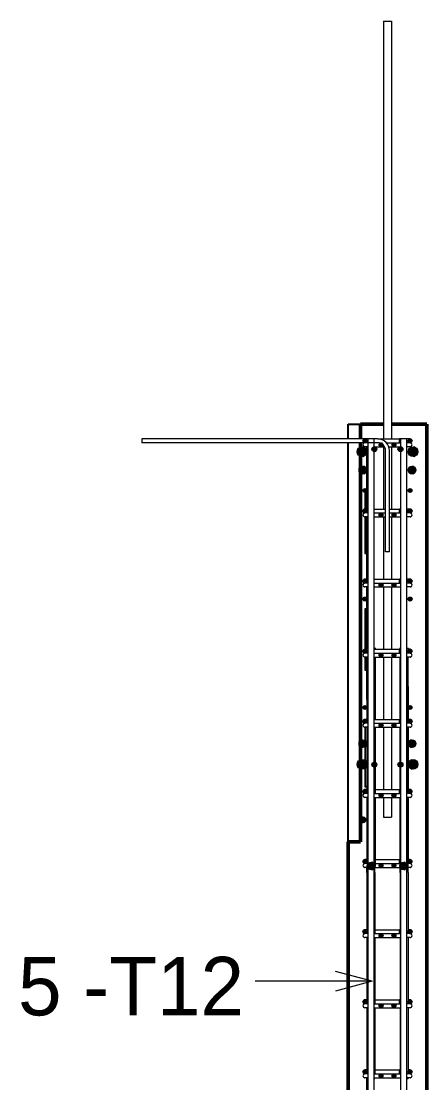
# Model space of a CAD drawing. Header units: millimetres. Extents: x 65441 to 98797, y 2255 to 31386.
# Drawn here: x 73469 to 74295, y 4859 to 7020 of the extents above; entities that cross this region are included whole.
import ezdxf

# ---------------------------------------------------------------- set-up
doc = ezdxf.new("R2010")
doc.units = ezdxf.units.MM
for name, color, linetype, lineweight in [('A-GENM', 13, 'Continuous', 18), ('A-WALL', 113, 'Continuous', 25), ('S-RBAR', 171, 'Continuous', 18), ('S-RBAR-IDEN', 171, 'Continuous', 9)]:
    doc.layers.add(name, color=color, linetype=linetype, lineweight=lineweight)
doc.styles.add('Nirmala UI', font='Nirmala.ttf', dxfattribs={"height": 119.0625})
pattern_1 = [(45, (28502.74, 3162.41), (-125.724, 125.724), []), (45, (28502.74, 3352.91), (-125.724, 125.724), [])]

# ---------------------------------------------------------------- blocks, each defined once
blk = doc.blocks.new('loopbox down bent - Wire Loop-600440-Elevation Right2')
at = {"layer": 'A-GENM'}
h = blk.add_hatch(dxfattribs=at)
h.set_pattern_fill('FP_1', color=256, style=0, pattern_type=2)
h.set_pattern_definition(pattern_1)
h.paths.add_polyline_path([(30324.6, 5698.8), (30325.4, 5698.8), (30325.2, 5725.6), (30324.6, 5725.6), (30324.6, 5719.1)])
h.paths.add_polyline_path([(30324.6, 5741.6), (30325.4, 5741.6), (30325.4, 5823.7), (30324.6, 5823.7), (30324.6, 5748.7)])
for p, q in [((30325.4, 5823.7), (30324.6, 5823.7)), ((30324.6, 5823.7), (30324.6, 5741.6)), ((30325.4, 5741.6), (30325.4, 5823.7)), ((30328.5, 5823.7), (30325.4, 5823.7)), ((30325.4, 5823.7), (30325.4, 5822.8)), ((30325.4, 5822.8), (30328.5, 5822.8)), ((30324.6, 5725.6), (30324.6, 5698.8)), ((30325.4, 5698.8), (30325.4, 5725.6)), ((30324.6, 5698.8), (30325.4, 5698.8)), ((30328.5, 5699.6), (30325.4, 5699.6)), ((30325.4, 5699.6), (30325.4, 5698.8)), ((30325.4, 5698.8), (30328.5, 5698.8))]:
    blk.add_line(p, q, dxfattribs=at)
blk = doc.blocks.new('loopbox down bent - Wire Loop-V12-Elevation Right2')
at = {"layer": 'A-GENM'}
h = blk.add_hatch(dxfattribs=at)
h.set_pattern_fill('FP_1', color=256, style=0, pattern_type=2)
h.set_pattern_definition(pattern_1)
h.paths.add_polyline_path([(30325.4, 5461.3), (30325.2, 5582.9), (30324.6, 5582.9), (30324.6, 5461.3)])
for p, q in [((30324.6, 5582.9), (30324.6, 5461.3)), ((30325.4, 5461.3), (30325.4, 5582.9)), ((30324.6, 5461.3), (30325.4, 5461.3)), ((30328.4, 5462.1), (30325.4, 5462.1)), ((30325.4, 5462.1), (30325.4, 5461.3)), ((30325.4, 5461.3), (30328.4, 5461.3))]:
    blk.add_line(p, q, dxfattribs=at)
blk = doc.blocks.new('loopbox down bent - Wire Loop-V13-Elevation Right2')
at = {"layer": 'A-GENM'}
h = blk.add_hatch(dxfattribs=at)
h.set_pattern_fill('FP_1', color=256, style=0, pattern_type=2)
h.set_pattern_definition(pattern_1)
h.paths.add_polyline_path([(30324.6, 5936.3), (30325.4, 5936.3), (30325.1, 6011), (30324.6, 6011), (30324.6, 5955.6)])
h.paths.add_polyline_path([(30325.2, 6027), (30325.4, 6027), (30325.4, 6061.2), (30324.6, 6061.2), (30324.6, 6027)])
h = blk.add_hatch(dxfattribs=at)
h.set_pattern_fill('FP_1', color=256, style=0, pattern_type=2)
h.set_pattern_definition(pattern_1)
h.paths.add_polyline_path([(30325.4, 5936.3), (30328.5, 5936.3), (30328.5, 5937.1), (30325.4, 5937.1)])
for p, q in [((30325.4, 6061.2), (30324.6, 6061.2)), ((30324.6, 6061.2), (30324.6, 6027)), ((30325.4, 6027), (30325.4, 6061.2)), ((30328.5, 6061.2), (30325.4, 6061.2)), ((30325.4, 6061.2), (30325.4, 6060.3)), ((30325.4, 6060.3), (30328.5, 6060.3)), ((30324.6, 6011), (30324.6, 5936.3)), ((30325.4, 5936.3), (30325.4, 6011)), ((30324.6, 5936.3), (30325.4, 5936.3)), ((30328.5, 5937.1), (30325.4, 5937.1)), ((30325.4, 5937.1), (30325.4, 5936.3)), ((30325.4, 5936.3), (30328.5, 5936.3))]:
    blk.add_line(p, q, dxfattribs=at)

msp = doc.modelspace()

# ---------------------------------------------------------------- hatches: boundary and pattern name
at = {"layer": 'S-RBAR'}
h = msp.add_hatch(color=256, dxfattribs=at)
edge = h.paths.add_edge_path()
edge.add_arc((74169, 6165.7), 4, 0, 360)
for points in [[(74169, 6161.7), (74173, 6165.7), (74169, 6169.7), (74165, 6165.7), (74168.7, 6162.1)], [(74202, 6153.7), (74206, 6157.7), (74202, 6161.7), (74198, 6157.7)], [(74228, 6153.7), (74232, 6157.7), (74228, 6161.7), (74224, 6157.7)], [(74261, 6161.7), (74265, 6165.7), (74261, 6169.7), (74257, 6165.7), (74260.2, 6162.5)], [(74166.1, 6134.2), (74173, 6143.7), (74166.1, 6153.3), (74154.9, 6149.6), (74154.9, 6137.9)], [(74188.3, 6143.7), (74193.3, 6148.7), (74188.3, 6153.7), (74183.3, 6148.7), (74184.6, 6147.5)], [(74241.4, 6143.7), (74246.4, 6148.7), (74241.4, 6153.7), (74236.4, 6148.7)], [(74270.1, 6134.2), (74277, 6143.7), (74270.1, 6153.3), (74258.9, 6149.6), (74258.9, 6137.9), (74264, 6136.2)], [(74167.5, 6098.6), (74173, 6106.2), (74167.5, 6113.9), (74158.5, 6111), (74158.5, 6101.5)], [(74267.5, 6098.6), (74273, 6106.2), (74267.5, 6113.9), (74258.5, 6111), (74258.5, 6101.5)], [(74169, 6060.7), (74173, 6064.7), (74169, 6068.7), (74165, 6064.7)], [(74261, 6060.7), (74265, 6064.7), (74261, 6068.7), (74257, 6064.7)], [(74169, 6019), (74173, 6023), (74168.7, 6026.7), (74165, 6023), (74168.7, 6019.4)], [(74202, 6011), (74206, 6015), (74202, 6019), (74198.3, 6014.7)], [(74228, 6011), (74232, 6015), (74228, 6019), (74224.3, 6014.7)], [(74261, 6019), (74265, 6023), (74261, 6027), (74257, 6023)], [(74169, 5876.3), (74173, 5880.3), (74168.7, 5884), (74165, 5880.3), (74168.7, 5876.7)], [(74261, 5876.3), (74265, 5880.3), (74261, 5884.3), (74257, 5880.3)], [(74202, 5868.3), (74206, 5872.3), (74202, 5876.3), (74198, 5872.3)], [(74228, 5868.3), (74232, 5872.3), (74228, 5876.3), (74224, 5872.3)], [(74169, 5839.8), (74173, 5843.8), (74169, 5847.8), (74165, 5843.8)], [(74261, 5839.8), (74265, 5843.8), (74261, 5847.8), (74257, 5843.8)], [(74169, 5733.6), (74173, 5737.6), (74168.7, 5741.3), (74165, 5737.6), (74168.7, 5734)], [(74202, 5725.6), (74206, 5729.6), (74202, 5733.6), (74198, 5729.6)], [(74228, 5725.6), (74232, 5729.6), (74228, 5733.6), (74224, 5729.6)], [(74261, 5733.6), (74265, 5737.6), (74261, 5741.6), (74257, 5737.6)], [(74169, 5619), (74173, 5623), (74169, 5627), (74165, 5623)], [(74261, 5619), (74265, 5623), (74261, 5627), (74257, 5623)], [(74169, 5590.9), (74173, 5594.9), (74168.7, 5598.6), (74165, 5594.9), (74168.7, 5591.3)], [(74261, 5590.9), (74265, 5594.9), (74261, 5598.9), (74257, 5594.9)], [(74202, 5582.9), (74206, 5586.9), (74202, 5590.9), (74198, 5586.9)], [(74228, 5582.9), (74232, 5586.9), (74228, 5590.9), (74224, 5586.9)], [(74162.5, 5541.9), (74171.5, 5544.8), (74171.5, 5554.2), (74162.5, 5557.1), (74157, 5549.5)], [(74262.5, 5541.9), (74271.5, 5544.8), (74271.5, 5554.2), (74262.5, 5557.1), (74257, 5549.5)], [(74159.9, 5497.8), (74171.1, 5501.4), (74171.1, 5513.2), (74159.9, 5516.8), (74153, 5507.3)], [(74188.3, 5501.7), (74193.3, 5506.7), (74188.3, 5511.7), (74183.3, 5506.7)], [(74241.4, 5501.7), (74246.4, 5506.7), (74241.4, 5511.7), (74236.4, 5506.7)], [(74263.9, 5497.8), (74275.1, 5501.4), (74275.1, 5513.2), (74263.9, 5516.8), (74257, 5507.3)], [(74169, 5448.2), (74173, 5452.2), (74169, 5456.2), (74165, 5452.2), (74168.7, 5448.6)], [(74202, 5440.2), (74206, 5444.2), (74202, 5448.2), (74198, 5444.2)], [(74228, 5440.2), (74232, 5444.2), (74228, 5448.2), (74224, 5444.2)], [(74261, 5448.2), (74265, 5452.2), (74261, 5456.2), (74257, 5452.2)], [(74165, 5388.5), (74171, 5394.5), (74165, 5400.5), (74159, 5394.5)], [(74169, 5305.5), (74173, 5309.5), (74168.7, 5313.2), (74165, 5309.5), (74168.7, 5305.9)], [(74184.4, 5292.8), (74189.9, 5300.4), (74184.4, 5308), (74175.5, 5305.1), (74175.5, 5295.7)], [(74202, 5297.5), (74206, 5301.5), (74201.8, 5305.3), (74198, 5301.5)], [(74228, 5297.5), (74232, 5301.5), (74227.7, 5305.3), (74224, 5301.5)], [(74250.6, 5292.8), (74256.1, 5300.4), (74250.6, 5308), (74241.6, 5305.1), (74241.6, 5295.7), (74248.1, 5293.6)], [(74261, 5305.5), (74265, 5309.5), (74261, 5313.5), (74257, 5309.5)], [(74169, 5162.8), (74173, 5166.8), (74168.7, 5170.5), (74165, 5166.8), (74168.7, 5163.2)], [(74261, 5162.8), (74265, 5166.8), (74261, 5170.8), (74257, 5166.8)], [(74202, 5154.8), (74206, 5158.8), (74202, 5162.8), (74198, 5158.8)], [(74228, 5154.8), (74232, 5158.8), (74228, 5162.8), (74224, 5158.8)], [(74169, 5020.1), (74173, 5024.1), (74168.7, 5027.8), (74165, 5024.1), (74168.7, 5020.5)], [(74202, 5012.1), (74206, 5016.1), (74202, 5020.1), (74198, 5016.1)], [(74228, 5012.1), (74232, 5016.1), (74228, 5020.1), (74224, 5016.1)], [(74261, 5020.1), (74265, 5024.1), (74261, 5028.1), (74257, 5024.1)], [(74169, 4877.4), (74173, 4881.4), (74168.7, 4885.1), (74165, 4881.4), (74168.7, 4877.8)], [(74261, 4877.4), (74265, 4881.4), (74261, 4885.4), (74257, 4881.4)], [(74202, 4869.4), (74206, 4873.4), (74202, 4877.4), (74198, 4873.4)], [(74228, 4869.4), (74232, 4873.4), (74228, 4877.4), (74224, 4873.4)]]:
    msp.add_hatch(color=256, dxfattribs=at).paths.add_polyline_path(points)
h = msp.add_hatch(color=256, dxfattribs=at)
edge = h.paths.add_edge_path()
edge.add_arc((74202, 6157.7), 4, 0, 360)
h = msp.add_hatch(color=256, dxfattribs=at)
edge = h.paths.add_edge_path()
edge.add_arc((74228, 6157.7), 4, 0, 360)
h = msp.add_hatch(color=256, dxfattribs=at)
edge = h.paths.add_edge_path()
edge.add_arc((74261, 6165.7), 4, 0, 360)
h = msp.add_hatch(color=256, dxfattribs=at)
edge = h.paths.add_edge_path()
edge.add_arc((74163, 6143.7), 10, 0, 360)
h = msp.add_hatch(color=256, dxfattribs=at)
edge = h.paths.add_edge_path()
edge.add_arc((74188.3, 6148.7), 5, 0, 360)
h = msp.add_hatch(color=256, dxfattribs=at)
edge = h.paths.add_edge_path()
edge.add_arc((74241.4, 6148.7), 5, 0, 360)
h = msp.add_hatch(color=256, dxfattribs=at)
edge = h.paths.add_edge_path()
edge.add_arc((74267, 6143.7), 10, 0, 360)
h = msp.add_hatch(color=256, dxfattribs=at)
edge = h.paths.add_edge_path()
edge.add_arc((74165, 6106.2), 8, 0, 360)
h = msp.add_hatch(color=256, dxfattribs=at)
edge = h.paths.add_edge_path()
edge.add_arc((74265, 6106.2), 8, 0, 360)
h = msp.add_hatch(color=256, dxfattribs=at)
edge = h.paths.add_edge_path()
edge.add_arc((74169, 6064.7), 4, 0, 360)
h = msp.add_hatch(color=256, dxfattribs=at)
edge = h.paths.add_edge_path()
edge.add_arc((74261, 6064.7), 4, 0, 360)
h = msp.add_hatch(color=256, dxfattribs=at)
edge = h.paths.add_edge_path()
edge.add_arc((74169, 6023), 4, 0, 360)
h = msp.add_hatch(color=256, dxfattribs=at)
edge = h.paths.add_edge_path()
edge.add_arc((74202, 6015), 4, 0, 360)
h = msp.add_hatch(color=256, dxfattribs=at)
edge = h.paths.add_edge_path()
edge.add_arc((74228, 6015), 4, 0, 360)
h = msp.add_hatch(color=256, dxfattribs=at)
edge = h.paths.add_edge_path()
edge.add_arc((74261, 6023), 4, 0, 360)
h = msp.add_hatch(color=256, dxfattribs=at)
edge = h.paths.add_edge_path()
edge.add_arc((74169, 5880.3), 4, 0, 360)
h = msp.add_hatch(color=256, dxfattribs=at)
edge = h.paths.add_edge_path()
edge.add_arc((74261, 5880.3), 4, 0, 360)
h = msp.add_hatch(color=256, dxfattribs=at)
edge = h.paths.add_edge_path()
edge.add_arc((74202, 5872.3), 4, 0, 360)
h = msp.add_hatch(color=256, dxfattribs=at)
edge = h.paths.add_edge_path()
edge.add_arc((74228, 5872.3), 4, 0, 360)
h = msp.add_hatch(color=256, dxfattribs=at)
edge = h.paths.add_edge_path()
edge.add_arc((74169, 5843.8), 4, 0, 360)
h = msp.add_hatch(color=256, dxfattribs=at)
edge = h.paths.add_edge_path()
edge.add_arc((74261, 5843.8), 4, 0, 360)
h = msp.add_hatch(color=256, dxfattribs=at)
edge = h.paths.add_edge_path()
edge.add_arc((74169, 5737.6), 4, 0, 360)
h = msp.add_hatch(color=256, dxfattribs=at)
edge = h.paths.add_edge_path()
edge.add_arc((74202, 5729.6), 4, 0, 360)
h = msp.add_hatch(color=256, dxfattribs=at)
edge = h.paths.add_edge_path()
edge.add_arc((74228, 5729.6), 4, 0, 360)
h = msp.add_hatch(color=256, dxfattribs=at)
edge = h.paths.add_edge_path()
edge.add_arc((74261, 5737.6), 4, 0, 360)
h = msp.add_hatch(color=256, dxfattribs=at)
edge = h.paths.add_edge_path()
edge.add_arc((74169, 5623), 4, 0, 360)
h = msp.add_hatch(color=256, dxfattribs=at)
edge = h.paths.add_edge_path()
edge.add_arc((74261, 5623), 4, 0, 360)
h = msp.add_hatch(color=256, dxfattribs=at)
edge = h.paths.add_edge_path()
edge.add_arc((74169, 5594.9), 4, 0, 360)
h = msp.add_hatch(color=256, dxfattribs=at)
edge = h.paths.add_edge_path()
edge.add_arc((74261, 5594.9), 4, 0, 360)
h = msp.add_hatch(color=256, dxfattribs=at)
edge = h.paths.add_edge_path()
edge.add_arc((74202, 5586.9), 4, 0, 360)
h = msp.add_hatch(color=256, dxfattribs=at)
edge = h.paths.add_edge_path()
edge.add_arc((74228, 5586.9), 4, 0, 360)
h = msp.add_hatch(color=256, dxfattribs=at)
edge = h.paths.add_edge_path()
edge.add_arc((74165, 5549.5), 8, 0, 360)
h = msp.add_hatch(color=256, dxfattribs=at)
edge = h.paths.add_edge_path()
edge.add_arc((74265, 5549.5), 8, 0, 360)
h = msp.add_hatch(color=256, dxfattribs=at)
edge = h.paths.add_edge_path()
edge.add_arc((74163, 5507.3), 10, 0, 360)
h = msp.add_hatch(color=256, dxfattribs=at)
edge = h.paths.add_edge_path()
edge.add_arc((74188.3, 5506.7), 5, 0, 360)
h = msp.add_hatch(color=256, dxfattribs=at)
edge = h.paths.add_edge_path()
edge.add_arc((74241.4, 5506.7), 5, 0, 360)
h = msp.add_hatch(color=256, dxfattribs=at)
edge = h.paths.add_edge_path()
edge.add_arc((74267, 5507.3), 10, 0, 360)
h = msp.add_hatch(color=256, dxfattribs=at)
edge = h.paths.add_edge_path()
edge.add_arc((74169, 5452.2), 4, 0, 360)
h = msp.add_hatch(color=256, dxfattribs=at)
edge = h.paths.add_edge_path()
edge.add_arc((74202, 5444.2), 4, 0, 360)
h = msp.add_hatch(color=256, dxfattribs=at)
edge = h.paths.add_edge_path()
edge.add_arc((74228, 5444.2), 4, 0, 360)
h = msp.add_hatch(color=256, dxfattribs=at)
edge = h.paths.add_edge_path()
edge.add_arc((74261, 5452.2), 4, 0, 360)
h = msp.add_hatch(color=256, dxfattribs=at)
edge = h.paths.add_edge_path()
edge.add_arc((74165, 5394.5), 6, 0, 360)
h = msp.add_hatch(color=256, dxfattribs=at)
edge = h.paths.add_edge_path()
edge.add_arc((74169, 5309.5), 4, 0, 360)
h = msp.add_hatch(color=256, dxfattribs=at)
edge = h.paths.add_edge_path()
edge.add_arc((74181.9, 5300.4), 8, 0, 360)
h = msp.add_hatch(color=256, dxfattribs=at)
edge = h.paths.add_edge_path()
edge.add_arc((74202, 5301.5), 4, 0, 360)
h = msp.add_hatch(color=256, dxfattribs=at)
edge = h.paths.add_edge_path()
edge.add_arc((74228, 5301.5), 4, 0, 360)
h = msp.add_hatch(color=256, dxfattribs=at)
edge = h.paths.add_edge_path()
edge.add_arc((74248.1, 5300.4), 8, 0, 360)
h = msp.add_hatch(color=256, dxfattribs=at)
edge = h.paths.add_edge_path()
edge.add_arc((74261, 5309.5), 4, 0, 360)
h = msp.add_hatch(color=256, dxfattribs=at)
edge = h.paths.add_edge_path()
edge.add_arc((74169, 5166.8), 4, 0, 360)
h = msp.add_hatch(color=256, dxfattribs=at)
edge = h.paths.add_edge_path()
edge.add_arc((74261, 5166.8), 4, 0, 360)
h = msp.add_hatch(color=256, dxfattribs=at)
edge = h.paths.add_edge_path()
edge.add_arc((74202, 5158.8), 4, 0, 360)
h = msp.add_hatch(color=256, dxfattribs=at)
edge = h.paths.add_edge_path()
edge.add_arc((74228, 5158.8), 4, 0, 360)
h = msp.add_hatch(color=256, dxfattribs=at)
edge = h.paths.add_edge_path()
edge.add_arc((74169, 5024.1), 4, 0, 360)
h = msp.add_hatch(color=256, dxfattribs=at)
edge = h.paths.add_edge_path()
edge.add_arc((74202, 5016.1), 4, 0, 360)
h = msp.add_hatch(color=256, dxfattribs=at)
edge = h.paths.add_edge_path()
edge.add_arc((74228, 5016.1), 4, 0, 360)
h = msp.add_hatch(color=256, dxfattribs=at)
edge = h.paths.add_edge_path()
edge.add_arc((74261, 5024.1), 4, 0, 360)
h = msp.add_hatch(color=256, dxfattribs=at)
edge = h.paths.add_edge_path()
edge.add_arc((74169, 4881.4), 4, 0, 360)
h = msp.add_hatch(color=256, dxfattribs=at)
edge = h.paths.add_edge_path()
edge.add_arc((74261, 4881.4), 4, 0, 360)
h = msp.add_hatch(color=256, dxfattribs=at)
edge = h.paths.add_edge_path()
edge.add_arc((74202, 4873.4), 4, 0, 360)
h = msp.add_hatch(color=256, dxfattribs=at)
edge = h.paths.add_edge_path()
edge.add_arc((74228, 4873.4), 4, 0, 360)

# ---------------------------------------------------------------- linework, layer by layer
at = {"layer": 'A-WALL'}
for p, q in [((74135, 6169.7), (74135, 6199.7)), ((74135, 6199.7), (74160, 6199.7)), ((74135, 5349.8), (74135, 6161.7))]:
    msp.add_line(p, q, dxfattribs=at)
at = {"layer": 'A-WALL', "lineweight": 50}
for p, q in [((74207, 6199.7), (74160, 6199.7)), ((74160, 6199.7), (74160, 6169.7)), ((74295, 6199.7), (74223, 6199.7)), ((74295, 3269.7), (74295, 6199.7)), ((74160, 6161.7), (74160, 5349.8)), ((74135, 5349.8), (74135, 3269.7)), ((74160, 5349.8), (74135, 5349.8))]:
    msp.add_line(p, q, dxfattribs=at)
at = {"layer": 'S-RBAR'}
for p, q in [((74207, 7019.7), (74207, 6169.7)), ((74207, 7019.7), (74223, 7019.7)), ((74223, 7019.7), (74223, 6169.7)), ((74195, 6169.7), (73715, 6169.7)), ((73715, 6169.7), (73715, 6161.7)), ((74195, 6161.7), (73715, 6161.7)), ((74169, 6169.7), (74165, 6165.7)), ((74165, 6165.7), (74168.7, 6162.1)), ((74168.7, 6162.1), (74169, 6161.7)), ((74173, 6165.7), (74169, 6169.7)), ((74169, 6161.7), (74173, 6165.7)), ((74187.9, 6169.7), (74175.9, 6169.7)), ((74175.9, 3299.7), (74175.9, 6169.7)), ((74187.9, 3299.7), (74187.9, 6169.7)), ((74195, 6169.7), (74239.2, 6169.7)), ((74202, 6161.7), (74198, 6157.7)), ((74198, 6157.7), (74202, 6153.7)), ((74206, 6157.7), (74202, 6161.7)), ((74202, 6153.7), (74206, 6157.7)), ((74212.7, 6161.7), (74215, 6161.7)), ((74215, 6161.7), (74228, 6161.7)), ((74228, 6161.7), (74224, 6157.7)), ((74224, 6157.7), (74228, 6153.7)), ((74228, 6161.7), (74242.1, 6161.7)), ((74232, 6157.7), (74228, 6161.7)), ((74228, 6153.7), (74232, 6157.7)), ((74241, 6169.7), (74239.2, 6169.7)), ((74239.2, 6161.7), (74239.2, 6169.7)), ((74242.2, 6169.7), (74241, 6169.7)), ((74254.1, 6169.7), (74242.1, 6169.7)), ((74242.1, 3299.7), (74242.1, 6169.7)), ((74254.1, 3299.7), (74254.1, 6169.7)), ((74254.1, 6161.7), (74255.2, 6161.7)), ((74261, 6169.7), (74254.3, 6169.7)), ((74261, 6161.7), (74255.2, 6161.7)), ((74261, 6169.7), (74257, 6165.7)), ((74257, 6165.7), (74260.2, 6162.5)), ((74260.2, 6162.5), (74261, 6161.7)), ((74265, 6165.7), (74261, 6169.7)), ((74261, 6161.7), (74265, 6165.7)), ((74166.1, 6153.3), (74154.9, 6149.6)), ((74154.9, 6149.6), (74154.9, 6137.9)), ((74154.9, 6137.9), (74166.1, 6134.2)), ((74173, 6143.7), (74166.1, 6153.3)), ((74166.1, 6134.2), (74173, 6143.7)), ((74174.9, 6153.7), (74169, 6153.7)), ((74173.2, 6027), (74173.2, 6153.7)), ((74174.9, 6153.7), (74175.9, 6153.7)), ((74188.3, 6153.7), (74183.3, 6148.7)), ((74183.3, 6148.7), (74184.6, 6147.5)), ((74184.6, 6147.5), (74188.3, 6143.7)), ((74187.9, 6153.7), (74202, 6153.7)), ((74193.3, 6148.7), (74188.3, 6153.7)), ((74188.3, 6143.7), (74193.3, 6148.7)), ((74202, 6153.7), (74208.9, 6153.7)), ((74207, 6153.7), (74207, 6027)), ((74211, 5939.7), (74211, 6145.7)), ((74217.5, 6153.7), (74228, 6153.7)), ((74219, 5939.7), (74219, 6145.7)), ((74223, 6153.7), (74223, 6027)), ((74228, 6153.7), (74242.1, 6153.7)), ((74241.4, 6153.7), (74236.4, 6148.7)), ((74236.4, 6148.7), (74241.4, 6143.7)), ((74246.4, 6148.7), (74241.4, 6153.7)), ((74241.4, 6143.7), (74246.4, 6148.7)), ((74254.1, 6153.7), (74255.2, 6153.7)), ((74261, 6153.7), (74255.2, 6153.7)), ((74270.1, 6153.3), (74258.9, 6149.6)), ((74258.9, 6149.6), (74258.9, 6137.9)), ((74258.9, 6137.9), (74264, 6136.2)), ((74264, 6136.2), (74270.1, 6134.2)), ((74277, 6143.7), (74270.1, 6153.3)), ((74270.1, 6134.2), (74277, 6143.7)), ((74167.5, 6113.9), (74158.5, 6111)), ((74158.5, 6111), (74158.5, 6101.5)), ((74158.5, 6101.5), (74167.5, 6098.6)), ((74173, 6106.2), (74167.5, 6113.9)), ((74167.5, 6098.6), (74173, 6106.2)), ((74267.5, 6113.9), (74258.5, 6111)), ((74258.5, 6111), (74258.5, 6101.5)), ((74258.5, 6101.5), (74267.5, 6098.6)), ((74273, 6106.2), (74267.5, 6113.9)), ((74267.5, 6098.6), (74273, 6106.2)), ((74169, 6068.7), (74165, 6064.7)), ((74165, 6064.7), (74169, 6060.7)), ((74173, 6064.7), (74169, 6068.7)), ((74169, 6060.7), (74173, 6064.7)), ((74261, 6068.7), (74257, 6064.7)), ((74257, 6064.7), (74261, 6060.7)), ((74265, 6064.7), (74261, 6068.7)), ((74261, 6060.7), (74265, 6064.7)), ((74168.7, 6026.7), (74165, 6023)), ((74165, 6023), (74168.7, 6019.4)), ((74173, 6023), (74168.7, 6026.7)), ((74168.7, 6019.4), (74169, 6019)), ((74174.9, 6027), (74169, 6027)), ((74169, 6019), (74173, 6023)), ((74174.9, 6019), (74169, 6019)), ((74174.9, 6011), (74169, 6011)), ((74173.2, 5884.3), (74173.2, 6011)), ((74174.9, 6027), (74175.9, 6027)), ((74174.9, 6019), (74175.9, 6019)), ((74174.9, 6011), (74175.9, 6011)), ((74187.9, 6027), (74211, 6027)), ((74187.9, 6019), (74202, 6019)), ((74187.9, 6011), (74202, 6011)), ((74202, 6019), (74198.3, 6014.7)), ((74198.3, 6014.7), (74202, 6011)), ((74202, 6019), (74211, 6019)), ((74206, 6015), (74202, 6019)), ((74202, 6011), (74206, 6015)), ((74202, 6011), (74211, 6011)), ((74207, 6011), (74207, 5884.3)), ((74219, 6027), (74239.2, 6027)), ((74219, 6019), (74228, 6019)), ((74219, 6011), (74228, 6011)), ((74223, 6011), (74223, 5884.3)), ((74228, 6019), (74224.3, 6014.7)), ((74224.3, 6014.7), (74228, 6011)), ((74228, 6019), (74242.1, 6019)), ((74232, 6015), (74228, 6019)), ((74228, 6011), (74232, 6015)), ((74228, 6011), (74242.1, 6011)), ((74241, 6027), (74239.2, 6027)), ((74239.2, 6019), (74239.2, 6027)), ((74242.2, 6027), (74241, 6027)), ((74254.1, 6019), (74255.2, 6019)), ((74254.1, 6011), (74255.2, 6011)), ((74261, 6027), (74254.3, 6027)), ((74261, 6019), (74255.2, 6019)), ((74261, 6011), (74255.2, 6011)), ((74261, 6027), (74257, 6023)), ((74257, 6023), (74261, 6019)), ((74265, 6023), (74261, 6027)), ((74261, 6019), (74265, 6023)), ((74219, 5939.7), (74211, 5939.7)), ((74168.7, 5884), (74165, 5880.3)), ((74165, 5880.3), (74168.7, 5876.7)), ((74173, 5880.3), (74168.7, 5884)), ((74168.7, 5876.7), (74169, 5876.3)), ((74174.9, 5884.3), (74169, 5884.3)), ((74169, 5876.3), (74173, 5880.3)), ((74174.9, 5884.3), (74175.9, 5884.3)), ((74187.9, 5884.3), (74239.2, 5884.3)), ((74241, 5884.3), (74239.2, 5884.3)), ((74239.2, 5876.3), (74239.2, 5884.3)), ((74242.2, 5884.3), (74241, 5884.3)), ((74261, 5884.3), (74254.3, 5884.3)), ((74261, 5884.3), (74257, 5880.3)), ((74257, 5880.3), (74261, 5876.3)), ((74265, 5880.3), (74261, 5884.3)), ((74261, 5876.3), (74265, 5880.3)), ((74174.9, 5876.3), (74169, 5876.3)), ((74174.9, 5868.3), (74169, 5868.3)), ((74173.2, 5741.6), (74173.2, 5868.3)), ((74174.9, 5876.3), (74175.9, 5876.3)), ((74174.9, 5868.3), (74175.9, 5868.3)), ((74187.9, 5876.3), (74202, 5876.3)), ((74187.9, 5868.3), (74202, 5868.3)), ((74202, 5876.3), (74198, 5872.3)), ((74198, 5872.3), (74202, 5868.3)), ((74202, 5876.3), (74215, 5876.3)), ((74206, 5872.3), (74202, 5876.3)), ((74202, 5868.3), (74206, 5872.3)), ((74202, 5868.3), (74215, 5868.3)), ((74207, 5868.3), (74207, 5741.6)), ((74215, 5876.3), (74228, 5876.3)), ((74215, 5868.3), (74228, 5868.3)), ((74223, 5868.3), (74223, 5741.6)), ((74228, 5876.3), (74224, 5872.3)), ((74224, 5872.3), (74228, 5868.3)), ((74228, 5876.3), (74242.1, 5876.3)), ((74232, 5872.3), (74228, 5876.3)), ((74228, 5868.3), (74232, 5872.3)), ((74228, 5868.3), (74242.1, 5868.3)), ((74254.1, 5876.3), (74255.2, 5876.3)), ((74254.1, 5868.3), (74255.2, 5868.3)), ((74261, 5876.3), (74255.2, 5876.3)), ((74261, 5868.3), (74255.2, 5868.3)), ((74169, 5847.8), (74165, 5843.8)), ((74165, 5843.8), (74169, 5839.8)), ((74173, 5843.8), (74169, 5847.8)), ((74169, 5839.8), (74173, 5843.8)), ((74261, 5847.8), (74257, 5843.8)), ((74257, 5843.8), (74261, 5839.8)), ((74265, 5843.8), (74261, 5847.8)), ((74261, 5839.8), (74265, 5843.8)), ((74168.7, 5741.3), (74165, 5737.6)), ((74165, 5737.6), (74168.7, 5734)), ((74173, 5737.6), (74168.7, 5741.3)), ((74168.7, 5734), (74169, 5733.6)), ((74174.9, 5741.6), (74169, 5741.6)), ((74169, 5733.6), (74173, 5737.6)), ((74174.9, 5733.6), (74169, 5733.6)), ((74174.9, 5725.6), (74169, 5725.6)), ((74173.2, 5639.1), (74173.2, 5725.6)), ((74174.9, 5741.6), (74175.9, 5741.6)), ((74174.9, 5733.6), (74175.9, 5733.6)), ((74174.9, 5725.6), (74175.9, 5725.6)), ((74187.9, 5741.6), (74239.2, 5741.6)), ((74187.9, 5733.6), (74202, 5733.6)), ((74187.9, 5725.6), (74202, 5725.6)), ((74189.9, 5744.4), (74189.9, 5741.6)), ((74189.9, 5725.6), (74189.9, 5598.9)), ((74202, 5733.6), (74198, 5729.6)), ((74198, 5729.6), (74202, 5725.6)), ((74202, 5733.6), (74215, 5733.6)), ((74206, 5729.6), (74202, 5733.6)), ((74202, 5725.6), (74206, 5729.6)), ((74202, 5725.6), (74215, 5725.6)), ((74207, 5725.6), (74207, 5598.9)), ((74215, 5733.6), (74228, 5733.6)), ((74215, 5725.6), (74228, 5725.6)), ((74223, 5725.6), (74223, 5598.9)), ((74228, 5733.6), (74224, 5729.6)), ((74224, 5729.6), (74228, 5725.6)), ((74228, 5733.6), (74242.1, 5733.6)), ((74232, 5729.6), (74228, 5733.6)), ((74228, 5725.6), (74232, 5729.6)), ((74228, 5725.6), (74242.1, 5725.6)), ((74241, 5741.6), (74239.2, 5741.6)), ((74239.2, 5733.6), (74239.2, 5741.6)), ((74240.1, 5744.4), (74240.1, 5741.6)), ((74240.1, 5725.6), (74240.1, 5590.9)), ((74242.2, 5741.6), (74241, 5741.6)), ((74254.1, 5733.6), (74255.2, 5733.6)), ((74254.1, 5725.6), (74255.2, 5725.6)), ((74261, 5741.6), (74254.3, 5741.6)), ((74261, 5733.6), (74255.2, 5733.6)), ((74261, 5725.6), (74255.2, 5725.6)), ((74256.1, 5744.4), (74256.1, 5741.6)), ((74256.1, 5725.6), (74256.1, 5590.9)), ((74261, 5741.6), (74257, 5737.6)), ((74257, 5737.6), (74261, 5733.6)), ((74265, 5737.6), (74261, 5741.6)), ((74261, 5733.6), (74265, 5737.6)), ((74173.9, 5717.7), (74173.9, 5598.9)), ((74173, 5665.9), (74173, 5598.9)), ((74257, 5665.9), (74257, 5598.9)), ((74169, 5627), (74165, 5623)), ((74165, 5623), (74169, 5619)), ((74173, 5623), (74169, 5627)), ((74169, 5619), (74173, 5623)), ((74261, 5627), (74257, 5623)), ((74257, 5623), (74261, 5619)), ((74265, 5623), (74261, 5627)), ((74261, 5619), (74265, 5623)), ((74168.7, 5598.6), (74165, 5594.9)), ((74173, 5594.9), (74168.7, 5598.6)), ((74174.9, 5598.9), (74169, 5598.9)), ((74174.9, 5598.9), (74175.9, 5598.9)), ((74187.9, 5598.9), (74239.2, 5598.9)), ((74240.1, 5598.9), (74239.2, 5598.9)), ((74239.2, 5590.9), (74239.2, 5598.9)), ((74261, 5598.9), (74256.8, 5598.9)), ((74261, 5598.9), (74257, 5594.9)), ((74265, 5594.9), (74261, 5598.9)), ((74165, 5594.9), (74168.7, 5591.3)), ((74168.7, 5591.3), (74169, 5590.9)), ((74169, 5590.9), (74173, 5594.9)), ((74174.9, 5590.9), (74169, 5590.9)), ((74174.9, 5582.9), (74169, 5582.9)), ((74173, 5582.9), (74173, 5448.2)), ((74173.9, 5582.9), (74173.9, 5448.2)), ((74174.9, 5590.9), (74175.9, 5590.9)), ((74174.9, 5582.9), (74175.9, 5582.9)), ((74187.9, 5590.9), (74202, 5590.9)), ((74187.9, 5582.9), (74202, 5582.9)), ((74189.9, 5582.9), (74189.9, 5448.2)), ((74202, 5590.9), (74198, 5586.9)), ((74198, 5586.9), (74202, 5582.9)), ((74202, 5590.9), (74215, 5590.9)), ((74206, 5586.9), (74202, 5590.9)), ((74202, 5582.9), (74206, 5586.9)), ((74202, 5582.9), (74215, 5582.9)), ((74207, 5582.9), (74207, 5456.2)), ((74215, 5590.9), (74228, 5590.9)), ((74215, 5582.9), (74228, 5582.9)), ((74223, 5582.9), (74223, 5456.2)), ((74228, 5590.9), (74224, 5586.9)), ((74224, 5586.9), (74228, 5582.9)), ((74228, 5590.9), (74242.1, 5590.9)), ((74232, 5586.9), (74228, 5590.9)), ((74228, 5582.9), (74232, 5586.9)), ((74228, 5582.9), (74242.1, 5582.9)), ((74240.1, 5582.9), (74240.1, 5448.2)), ((74254.1, 5590.9), (74255.2, 5590.9)), ((74254.1, 5582.9), (74255.2, 5582.9)), ((74261, 5590.9), (74255.2, 5590.9)), ((74261, 5582.9), (74255.2, 5582.9)), ((74256.1, 5582.9), (74256.1, 5448.2)), ((74257, 5594.9), (74261, 5590.9)), ((74257, 5582.9), (74257, 5448.2)), ((74261, 5590.9), (74265, 5594.9)), ((74162.5, 5557.1), (74157, 5549.5)), ((74171.5, 5554.2), (74162.5, 5557.1)), ((74171.5, 5544.8), (74171.5, 5554.2)), ((74262.5, 5557.1), (74257, 5549.5)), ((74271.5, 5554.2), (74262.5, 5557.1)), ((74271.5, 5544.8), (74271.5, 5554.2)), ((74157, 5549.5), (74162.5, 5541.9)), ((74162.5, 5541.9), (74171.5, 5544.8)), ((74257, 5549.5), (74262.5, 5541.9)), ((74262.5, 5541.9), (74271.5, 5544.8)), ((74159.9, 5516.8), (74153, 5507.3)), ((74171.1, 5513.2), (74159.9, 5516.8)), ((74171.1, 5501.4), (74171.1, 5513.2)), ((74188.3, 5511.7), (74183.3, 5506.7)), ((74193.3, 5506.7), (74188.3, 5511.7)), ((74241.4, 5511.7), (74236.4, 5506.7)), ((74246.4, 5506.7), (74241.4, 5511.7)), ((74263.9, 5516.8), (74257, 5507.3)), ((74275.1, 5513.2), (74263.9, 5516.8)), ((74275.1, 5501.4), (74275.1, 5513.2)), ((74153, 5507.3), (74159.9, 5497.8)), ((74159.9, 5497.8), (74171.1, 5501.4)), ((74183.3, 5506.7), (74188.3, 5501.7)), ((74188.3, 5501.7), (74193.3, 5506.7)), ((74236.4, 5506.7), (74241.4, 5501.7)), ((74241.4, 5501.7), (74246.4, 5506.7)), ((74257, 5507.3), (74263.9, 5497.8)), ((74263.9, 5497.8), (74275.1, 5501.4)), ((74169, 5456.2), (74165, 5452.2)), ((74165, 5452.2), (74168.7, 5448.6)), ((74168.7, 5448.6), (74169, 5448.2)), ((74172.7, 5456.2), (74169, 5456.2)), ((74173, 5452.2), (74169, 5456.2)), ((74169, 5448.2), (74173, 5452.2)), ((74174.9, 5448.2), (74169, 5448.2)), ((74174.9, 5448.2), (74175.9, 5448.2)), ((74187.9, 5448.2), (74202, 5448.2)), ((74189.9, 5456.2), (74239.2, 5456.2)), ((74202, 5448.2), (74198, 5444.2)), ((74202, 5448.2), (74215, 5448.2)), ((74206, 5444.2), (74202, 5448.2)), ((74215, 5448.2), (74228, 5448.2)), ((74228, 5448.2), (74224, 5444.2)), ((74228, 5448.2), (74242.1, 5448.2)), ((74232, 5444.2), (74228, 5448.2)), ((74240.1, 5456.2), (74239.2, 5456.2)), ((74239.2, 5448.2), (74239.2, 5456.2)), ((74254.1, 5448.2), (74255.2, 5448.2)), ((74261, 5448.2), (74255.2, 5448.2)), ((74261, 5456.2), (74257, 5452.2)), ((74257, 5452.2), (74261, 5448.2)), ((74261, 5456.2), (74258.2, 5456.2)), ((74265, 5452.2), (74261, 5456.2)), ((74261, 5448.2), (74265, 5452.2)), ((74174.9, 5440.2), (74169, 5440.2)), ((74173, 5440.2), (74173, 5305.5)), ((74173.9, 5440.2), (74173.9, 5300.4)), ((74174.9, 5440.2), (74175.9, 5440.2)), ((74187.9, 5440.2), (74202, 5440.2)), ((74189.9, 5440.2), (74189.9, 5300.4)), ((74198, 5444.2), (74202, 5440.2)), ((74202, 5440.2), (74206, 5444.2)), ((74202, 5440.2), (74215, 5440.2)), ((74207, 5440.2), (74207, 5399.7)), ((74215, 5440.2), (74228, 5440.2)), ((74223, 5440.2), (74223, 5399.7)), ((74224, 5444.2), (74228, 5440.2)), ((74228, 5440.2), (74232, 5444.2)), ((74228, 5440.2), (74242.1, 5440.2)), ((74240.1, 5440.2), (74240.1, 5300.4)), ((74254.1, 5440.2), (74255.2, 5440.2)), ((74261, 5440.2), (74255.2, 5440.2)), ((74256.1, 5440.2), (74256.1, 5300.4)), ((74257, 5440.2), (74257, 5305.5)), ((74165, 5400.5), (74159, 5394.5)), ((74159, 5394.5), (74165, 5388.5)), ((74171, 5394.5), (74165, 5400.5)), ((74165, 5388.5), (74171, 5394.5)), ((74207, 5399.7), (74223, 5399.7)), ((74168.7, 5313.2), (74165, 5309.5)), ((74165, 5309.5), (74168.7, 5305.9)), ((74173, 5309.5), (74168.7, 5313.2)), ((74168.7, 5305.9), (74169, 5305.5)), ((74172.7, 5313.5), (74169, 5313.5)), ((74169, 5305.5), (74173, 5309.5)), ((74173.8, 5305.5), (74169, 5305.5)), ((74174.9, 5297.5), (74169, 5297.5)), ((74173, 5287.2), (74173, 5297.7)), ((74174.9, 5297.5), (74175.9, 5297.5)), ((74184.4, 5308), (74175.5, 5305.1)), ((74175.5, 5305.1), (74175.5, 5295.7)), ((74175.5, 5295.7), (74184.4, 5292.8)), ((74189.9, 5300.4), (74184.4, 5308)), ((74184.4, 5292.8), (74189.9, 5300.4)), ((74187.9, 5297.5), (74202, 5297.5)), ((74189, 5287.2), (74189, 5297.7)), ((74189.8, 5305.5), (74202, 5305.5)), ((74189.9, 5313.5), (74239.2, 5313.5)), ((74201.8, 5305.3), (74198, 5301.5)), ((74198, 5301.5), (74202, 5297.5)), ((74206, 5301.5), (74201.8, 5305.3)), ((74202, 5305.5), (74215, 5305.5)), ((74202, 5297.5), (74206, 5301.5)), ((74202, 5297.5), (74215, 5297.5)), ((74215, 5305.5), (74228, 5305.5)), ((74215, 5297.5), (74228, 5297.5)), ((74227.7, 5305.3), (74224, 5301.5)), ((74224, 5301.5), (74228, 5297.5)), ((74232, 5301.5), (74227.7, 5305.3)), ((74228, 5305.5), (74240.2, 5305.5)), ((74228, 5297.5), (74232, 5301.5)), ((74228, 5297.5), (74242.1, 5297.5)), ((74240.1, 5313.5), (74239.2, 5313.5)), ((74239.2, 5305.5), (74239.2, 5313.5)), ((74241, 5287.2), (74241, 5297.7)), ((74250.6, 5308), (74241.6, 5305.1)), ((74241.6, 5305.1), (74241.6, 5295.7)), ((74241.6, 5295.7), (74248.1, 5293.6)), ((74248.1, 5293.6), (74250.6, 5292.8)), ((74256.1, 5300.4), (74250.6, 5308)), ((74250.6, 5292.8), (74256.1, 5300.4)), ((74254.1, 5297.5), (74255.2, 5297.5)), ((74261, 5297.5), (74255.2, 5297.5)), ((74261, 5305.5), (74256.2, 5305.5)), ((74261, 5313.5), (74257, 5309.5)), ((74257, 5309.5), (74261, 5305.5)), ((74257, 5287.2), (74257, 5297.7)), ((74261, 5313.5), (74258.2, 5313.5)), ((74265, 5309.5), (74261, 5313.5)), ((74261, 5305.5), (74265, 5309.5)), ((74173, 5287.2), (74173, 5162.8)), ((74189, 5287.2), (74189, 5162.8)), ((74241, 5287.2), (74241, 5162.8)), ((74257, 5287.2), (74257, 5162.8)), ((74168.7, 5170.5), (74165, 5166.8)), ((74165, 5166.8), (74168.7, 5163.2)), ((74173, 5166.8), (74168.7, 5170.5)), ((74172.7, 5170.8), (74169, 5170.8)), ((74169, 5162.8), (74173, 5166.8)), ((74189, 5170.8), (74239.2, 5170.8)), ((74241, 5170.8), (74239.2, 5170.8)), ((74239.2, 5162.8), (74239.2, 5170.8)), ((74261, 5170.8), (74257, 5166.8)), ((74257, 5166.8), (74261, 5162.8)), ((74261, 5170.8), (74258.2, 5170.8)), ((74265, 5166.8), (74261, 5170.8)), ((74261, 5162.8), (74265, 5166.8)), ((74168.7, 5163.2), (74169, 5162.8)), ((74174.9, 5162.8), (74169, 5162.8)), ((74174.9, 5154.8), (74169, 5154.8)), ((74173, 5154.8), (74173, 5020.1)), ((74174.9, 5162.8), (74175.9, 5162.8)), ((74174.9, 5154.8), (74175.9, 5154.8)), ((74187.9, 5162.8), (74202, 5162.8)), ((74187.9, 5154.8), (74202, 5154.8)), ((74189, 5154.8), (74189, 5020.1)), ((74202, 5162.8), (74198, 5158.8)), ((74198, 5158.8), (74202, 5154.8)), ((74202, 5162.8), (74215, 5162.8)), ((74206, 5158.8), (74202, 5162.8)), ((74202, 5154.8), (74206, 5158.8)), ((74202, 5154.8), (74215, 5154.8)), ((74215, 5162.8), (74228, 5162.8)), ((74215, 5154.8), (74228, 5154.8)), ((74228, 5162.8), (74224, 5158.8)), ((74224, 5158.8), (74228, 5154.8)), ((74228, 5162.8), (74242.1, 5162.8)), ((74232, 5158.8), (74228, 5162.8)), ((74228, 5154.8), (74232, 5158.8)), ((74228, 5154.8), (74242.1, 5154.8)), ((74241, 5154.8), (74241, 5020.1)), ((74254.1, 5162.8), (74255.2, 5162.8)), ((74254.1, 5154.8), (74255.2, 5154.8)), ((74261, 5162.8), (74255.2, 5162.8)), ((74261, 5154.8), (74255.2, 5154.8)), ((74257, 5154.8), (74257, 5020.1)), ((74168.7, 5027.8), (74165, 5024.1)), ((74165, 5024.1), (74168.7, 5020.5)), ((74173, 5024.1), (74168.7, 5027.8)), ((74168.7, 5020.5), (74169, 5020.1)), ((74172.7, 5028.1), (74169, 5028.1)), ((74169, 5020.1), (74173, 5024.1)), ((74174.9, 5020.1), (74169, 5020.1)), ((74174.9, 5020.1), (74175.9, 5020.1)), ((74187.9, 5020.1), (74202, 5020.1)), ((74189, 5028.1), (74239.2, 5028.1)), ((74202, 5020.1), (74198, 5016.1)), ((74198, 5016.1), (74202, 5012.1)), ((74202, 5020.1), (74215, 5020.1)), ((74206, 5016.1), (74202, 5020.1)), ((74202, 5012.1), (74206, 5016.1)), ((74215, 5020.1), (74228, 5020.1)), ((74228, 5020.1), (74224, 5016.1)), ((74224, 5016.1), (74228, 5012.1)), ((74228, 5020.1), (74242.1, 5020.1)), ((74232, 5016.1), (74228, 5020.1)), ((74228, 5012.1), (74232, 5016.1)), ((74241, 5028.1), (74239.2, 5028.1)), ((74239.2, 5020.1), (74239.2, 5028.1)), ((74254.1, 5020.1), (74255.2, 5020.1)), ((74261, 5020.1), (74255.2, 5020.1)), ((74261, 5028.1), (74257, 5024.1)), ((74257, 5024.1), (74261, 5020.1)), ((74261, 5028.1), (74258.2, 5028.1)), ((74265, 5024.1), (74261, 5028.1)), ((74261, 5020.1), (74265, 5024.1)), ((74174.9, 5012.1), (74169, 5012.1)), ((74173, 5012.1), (74173, 4877.4)), ((74174.9, 5012.1), (74175.9, 5012.1)), ((74187.9, 5012.1), (74202, 5012.1)), ((74189, 5012.1), (74189, 4877.4)), ((74202, 5012.1), (74215, 5012.1)), ((74215, 5012.1), (74228, 5012.1)), ((74228, 5012.1), (74242.1, 5012.1)), ((74241, 5012.1), (74241, 4877.4)), ((74254.1, 5012.1), (74255.2, 5012.1)), ((74261, 5012.1), (74255.2, 5012.1)), ((74257, 5012.1), (74257, 4877.4)), ((74168.7, 4885.1), (74165, 4881.4)), ((74173, 4881.4), (74168.7, 4885.1)), ((74172.7, 4885.4), (74169, 4885.4)), ((74189, 4885.4), (74239.2, 4885.4)), ((74241, 4885.4), (74239.2, 4885.4)), ((74239.2, 4877.4), (74239.2, 4885.4)), ((74261, 4885.4), (74257, 4881.4)), ((74261, 4885.4), (74258.2, 4885.4)), ((74265, 4881.4), (74261, 4885.4)), ((74165, 4881.4), (74168.7, 4877.8)), ((74168.7, 4877.8), (74169, 4877.4)), ((74169, 4877.4), (74173, 4881.4)), ((74174.9, 4877.4), (74169, 4877.4)), ((74174.9, 4869.4), (74169, 4869.4)), ((74173, 4869.4), (74173, 4868)), ((74173, 4868), (74175.9, 4868)), ((74173.2, 4742.7), (74173.2, 4868)), ((74174.9, 4877.4), (74175.9, 4877.4)), ((74174.9, 4869.4), (74175.9, 4869.4)), ((74187.9, 4877.4), (74202, 4877.4)), ((74187.9, 4869.4), (74202, 4869.4)), ((74187.9, 4868), (74189, 4868)), ((74189, 4869.4), (74189, 4868)), ((74202, 4877.4), (74198, 4873.4)), ((74198, 4873.4), (74202, 4869.4)), ((74202, 4877.4), (74215, 4877.4)), ((74206, 4873.4), (74202, 4877.4)), ((74202, 4869.4), (74206, 4873.4)), ((74202, 4869.4), (74215, 4869.4)), ((74215, 4877.4), (74228, 4877.4)), ((74215, 4869.4), (74228, 4869.4)), ((74228, 4877.4), (74224, 4873.4)), ((74224, 4873.4), (74228, 4869.4)), ((74228, 4877.4), (74242.1, 4877.4)), ((74232, 4873.4), (74228, 4877.4)), ((74228, 4869.4), (74232, 4873.4)), ((74228, 4869.4), (74242.1, 4869.4)), ((74241, 4869.4), (74241, 4868)), ((74241, 4868), (74242.1, 4868)), ((74254.1, 4877.4), (74255.2, 4877.4)), ((74254.1, 4869.4), (74255.2, 4869.4)), ((74254.1, 4868), (74257, 4868)), ((74261, 4877.4), (74255.2, 4877.4)), ((74261, 4869.4), (74255.2, 4869.4)), ((74257, 4881.4), (74261, 4877.4)), ((74257, 4869.4), (74257, 4868)), ((74261, 4877.4), (74265, 4881.4))]:
    msp.add_line(p, q, dxfattribs=at)
for centre, radius in [((74169, 6165.7), 4), ((74202, 6157.7), 4), ((74228, 6157.7), 4), ((74261, 6165.7), 4), ((74163, 6143.7), 10), ((74188.3, 6148.7), 5), ((74241.4, 6148.7), 5), ((74267, 6143.7), 10), ((74165, 6106.2), 8), ((74265, 6106.2), 8), ((74169, 6064.7), 4), ((74261, 6064.7), 4), ((74169, 6023), 4), ((74202, 6015), 4), ((74228, 6015), 4), ((74261, 6023), 4), ((74169, 5880.3), 4), ((74261, 5880.3), 4), ((74202, 5872.3), 4), ((74228, 5872.3), 4), ((74169, 5843.8), 4), ((74261, 5843.8), 4), ((74169, 5737.6), 4), ((74202, 5729.6), 4), ((74228, 5729.6), 4), ((74261, 5737.6), 4), ((74169, 5623), 4), ((74261, 5623), 4), ((74169, 5594.9), 4), ((74261, 5594.9), 4), ((74202, 5586.9), 4), ((74228, 5586.9), 4), ((74165, 5549.5), 8), ((74265, 5549.5), 8), ((74163, 5507.3), 10), ((74188.3, 5506.7), 5), ((74241.4, 5506.7), 5), ((74267, 5507.3), 10), ((74169, 5452.2), 4), ((74202, 5444.2), 4), ((74228, 5444.2), 4), ((74261, 5452.2), 4), ((74165, 5394.5), 6), ((74169, 5309.5), 4), ((74181.9, 5300.4), 8), ((74202, 5301.5), 4), ((74228, 5301.5), 4), ((74248.1, 5300.4), 8), ((74261, 5309.5), 4), ((74169, 5166.8), 4), ((74261, 5166.8), 4), ((74202, 5158.8), 4), ((74228, 5158.8), 4), ((74169, 5024.1), 4), ((74202, 5016.1), 4), ((74228, 5016.1), 4), ((74261, 5024.1), 4), ((74169, 4881.4), 4), ((74261, 4881.4), 4), ((74202, 4873.4), 4), ((74228, 4873.4), 4)]:
    msp.add_circle(centre, radius, dxfattribs=at)
for centre, radius, start, end in [((74169, 6157.7), 4, 90, 270), ((74169, 6157.7), 4, 120, 165), ((74195, 6145.7), 24, 360, 90), ((74195, 6145.7), 16, 0, 90), ((74261, 6165.7), 4, 270, 90), ((74261, 6157.7), 4, 270, 90), ((74261, 6157.7), 4, 15, 60), ((74169, 6157.7), 4, 195, 240), ((74169, 6157.7), 4, 255, 270), ((74261, 6157.7), 4, 270, 285), ((74261, 6157.7), 4, 300, 345), ((74169, 6023), 4, 90, 265.2647), ((74169, 6015), 4, 90, 270), ((74169, 6015), 4, 120, 165), ((74169, 6015), 4, 195, 240), ((74169, 6015), 4, 255, 270), ((74261, 6023), 4, 270, 90), ((74261, 6015), 4, 270, 90), ((74261, 6015), 4, 270, 285), ((74261, 6015), 4, 15, 60), ((74261, 6015), 4, 300, 345), ((74169, 5880.3), 4, 90, 265.2647), ((74261, 5880.3), 4, 270, 90), ((74169, 5872.3), 4, 90, 270), ((74169, 5872.3), 4, 120, 165), ((74169, 5872.3), 4, 195, 240), ((74169, 5872.3), 4, 255, 270), ((74261, 5872.3), 4, 270, 90), ((74261, 5872.3), 4, 270, 285), ((74261, 5872.3), 4, 15, 60), ((74261, 5872.3), 4, 300, 345), ((74169, 5737.6), 4, 90, 265.2647), ((74169, 5729.6), 4, 90, 270), ((74169, 5729.6), 4, 120, 165), ((74169, 5729.6), 4, 195, 240), ((74169, 5729.6), 4, 255, 270), ((74261, 5737.6), 4, 270, 90), ((74261, 5729.6), 4, 270, 90), ((74261, 5729.6), 4, 270, 285), ((74261, 5729.6), 4, 15, 60), ((74261, 5729.6), 4, 300, 345), ((74169, 5594.9), 4, 90, 265.2647), ((74261, 5594.9), 4, 270, 90), ((74169, 5586.9), 4, 90, 270), ((74169, 5586.9), 4, 120, 165), ((74169, 5586.9), 4, 195, 240), ((74169, 5586.9), 4, 255, 270), ((74261, 5586.9), 4, 270, 90), ((74261, 5586.9), 4, 270, 285), ((74261, 5586.9), 4, 15, 60), ((74261, 5586.9), 4, 300, 345), ((74169, 5452.2), 4, 90, 265.2647), ((74169, 5444.2), 4, 90, 270), ((74169, 5444.2), 4, 120, 165), ((74261, 5452.2), 4, 270, 90), ((74261, 5444.2), 4, 270, 90), ((74261, 5444.2), 4, 15, 60), ((74169, 5444.2), 4, 195, 240), ((74169, 5444.2), 4, 255, 270), ((74261, 5444.2), 4, 270, 285), ((74261, 5444.2), 4, 300, 345), ((74169, 5309.5), 4, 90, 265.2647), ((74169, 5301.5), 4, 90, 270), ((74169, 5301.5), 4, 120, 165), ((74169, 5301.5), 4, 195, 240), ((74169, 5301.5), 4, 255, 270), ((74261, 5309.5), 4, 270, 90), ((74261, 5301.5), 4, 270, 90), ((74261, 5301.5), 4, 270, 285), ((74261, 5301.5), 4, 15, 60), ((74261, 5301.5), 4, 300, 345), ((74169, 5166.8), 4, 90, 265.2647), ((74261, 5166.8), 4, 270, 90), ((74169, 5158.8), 4, 90, 270), ((74169, 5158.8), 4, 120, 165), ((74169, 5158.8), 4, 200.2908, 240), ((74169, 5158.8), 4, 255, 270), ((74261, 5158.8), 4, 270, 90), ((74261, 5158.8), 4, 270, 285), ((74261, 5158.8), 4, 15, 60), ((74261, 5158.8), 4, 300, 339.7092), ((74169, 5024.1), 4, 90, 265.2647), ((74169, 5016.1), 4, 90, 270), ((74169, 5016.1), 4, 120, 165), ((74169, 5016.1), 4, 195, 240), ((74261, 5024.1), 4, 270, 90), ((74261, 5016.1), 4, 270, 90), ((74261, 5016.1), 4, 15, 60), ((74261, 5016.1), 4, 300, 345), ((74169, 5016.1), 4, 255, 270), ((74261, 5016.1), 4, 270, 285), ((74169, 4881.4), 4, 90, 265.2647), ((74261, 4881.4), 4, 270, 90), ((74169, 4873.4), 4, 90, 270), ((74169, 4873.4), 4, 120, 165), ((74169, 4873.4), 4, 195, 240), ((74169, 4873.4), 4, 255, 270), ((74261, 4873.4), 4, 270, 90), ((74261, 4873.4), 4, 270, 285), ((74261, 4873.4), 4, 15, 60), ((74261, 4873.4), 4, 300, 345)]:
    msp.add_arc(centre, radius, start, end, dxfattribs=at)
at = {"layer": 'S-RBAR-IDEN'}
for p, q in [((74184.1, 5065.8), (74109.1, 5085.9)), ((74121.7, 5065.8), (73945.7, 5065.8)), ((74184.1, 5065.8), (74109.1, 5045.7)), ((74184.1, 5065.8), (74121.7, 5065.8))]:
    msp.add_line(p, q, dxfattribs=at)

# ---------------------------------------------------------------- block references
at = {"layer": 'A-GENM'}
for name in ['loopbox down bent - Wire Loop-V13-Elevation Right2', 'loopbox down bent - Wire Loop-600440-Elevation Right2', 'loopbox down bent - Wire Loop-V12-Elevation Right2']:
    msp.add_blockref(name, (43844.6, 0), dxfattribs=at)

# ---------------------------------------------------------------- texts
at = {"layer": 'S-RBAR-IDEN', "insert": (73462.7, 5115.5), "char_height": 119.06, "width": 581.223, "attachment_point": 1, "style": 'Nirmala UI'}
msp.add_mtext('5 -T12', dxfattribs=at)

doc.saveas('drawing.dxf')
